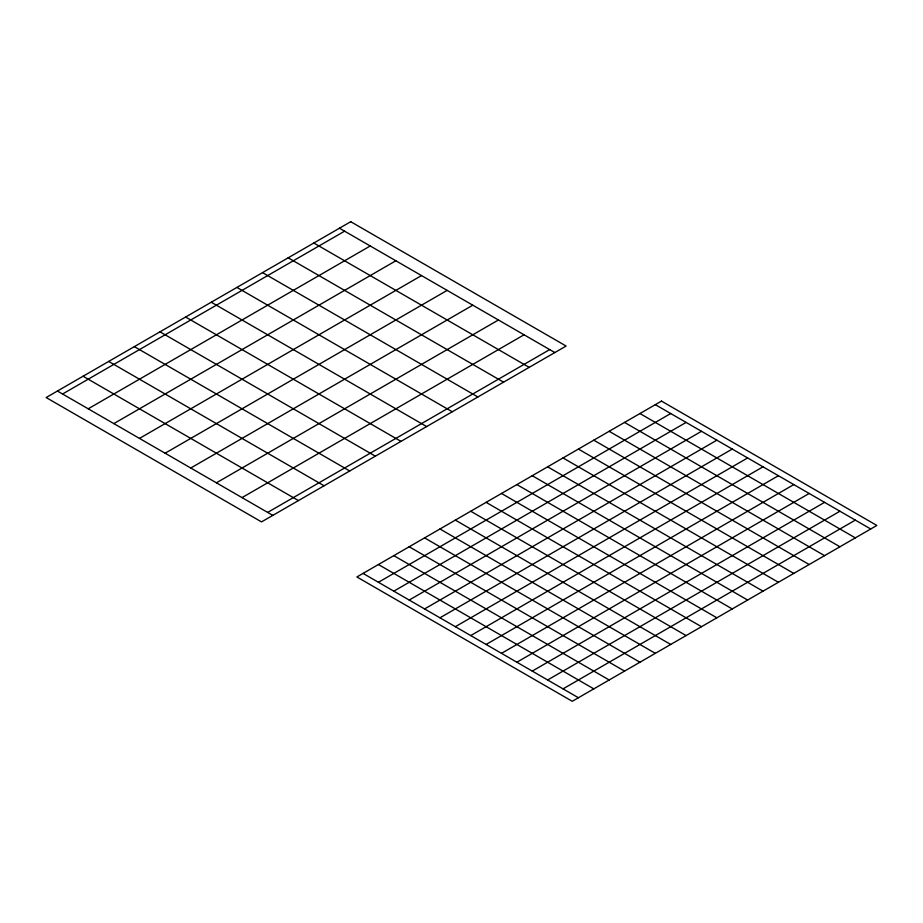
<?xml version="1.0" encoding="UTF-8"?>
<svg xmlns="http://www.w3.org/2000/svg" width="923" height="923" viewBox="0 0 923 923"><rect width="100%" height="100%" fill="white"/><g stroke="black" fill="none" stroke-linecap="round" stroke-linejoin="round"><path stroke-width="1.38" d="M62.556 394.006L344.591 231.177M88.193 408.808L370.227 245.98M113.841 423.611L395.863 260.782M139.477 438.413L421.499 275.585M165.113 453.216L447.147 290.387M190.749 468.019L472.784 305.19M216.397 482.821L498.42 319.993M242.034 497.612L524.056 334.795M267.67 512.415L549.693 349.598M378.43 582.286L670.709 413.539M393.809 591.17L686.101 422.422M409.201 600.054L701.48 431.306M424.58 608.938L716.859 440.179M439.959 617.81L732.251 449.063M455.351 626.694L747.63 457.946M470.73 635.578L763.009 466.83M486.109 644.462L778.401 475.714M501.501 653.346L793.78 484.587M516.88 662.218L809.159 493.47M532.259 671.102L824.551 502.354M547.651 679.986L839.93 511.238M563.03 688.87L855.309 520.122M655.33 404.655L870.701 528.994M339.456 228.212L554.827 352.551M639.951 413.539L855.309 537.878M313.82 243.014L529.191 367.354M624.559 422.422L839.93 546.762M609.18 431.306L824.551 555.646M288.184 257.817L503.543 382.157M593.801 440.179L809.159 564.53M578.409 449.063L793.78 573.402M262.547 272.62L477.906 396.959M563.03 457.946L778.401 582.286M236.899 287.422L452.27 411.762M547.651 466.83L763.009 591.17M532.259 475.714L747.63 600.054M211.263 302.225L426.634 426.564M516.88 484.587L732.251 608.938M501.501 493.47L716.859 617.81M185.627 317.027L400.997 441.367M486.109 502.354L701.48 626.694M159.991 331.83L375.349 456.17M470.73 511.238L686.101 635.578M455.351 520.122L670.709 644.462M134.343 346.633L349.713 470.972M439.959 528.994L655.33 653.346M424.58 537.878L639.951 662.218M108.706 361.435L324.077 485.775M409.201 546.762L624.559 671.102M83.07 376.238L298.441 500.578M393.809 555.646L609.18 679.986M378.43 564.53L593.801 688.87M57.434 391.04L272.793 515.38M363.051 573.402L578.409 697.742M350.74 221.705L46.15 397.548L261.521 521.899L566.111 346.044L350.74 221.705M661.479 401.101L356.889 576.956L572.26 701.295L876.85 525.452L661.479 401.101"/></g></svg>
